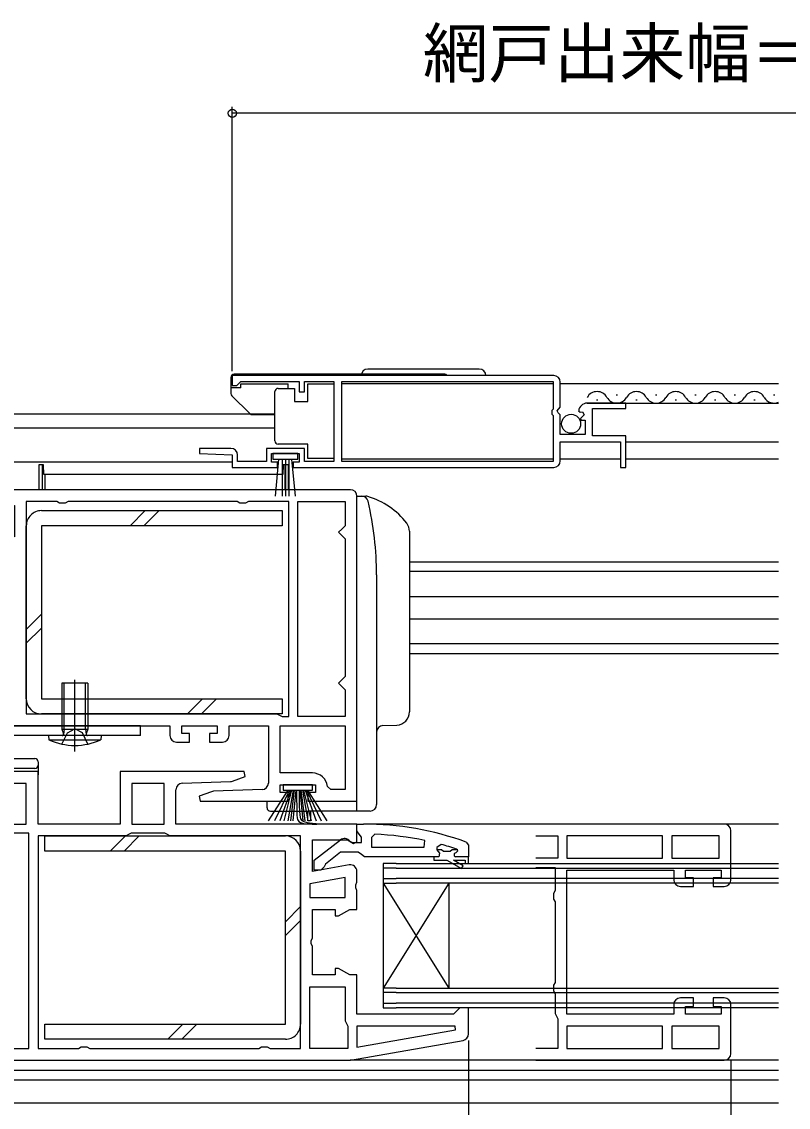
# Model space of a CAD drawing. Units: millimetres, scale not verified. Extents: x -525 to 525, y -785 to 781.
# Drawn here: x -21.6 to 95.2, y -490.4 to -324.9 of the extents above; entities that cross this region are included whole.
import ezdxf
from ezdxf.enums import TextEntityAlignment as Align

# ---------------------------------------------------------------- set-up
doc = ezdxf.new("R2010")
doc.units = ezdxf.units.MM
doc.header["$LTSCALE"] = 4
for name, color, linetype in [('0-2_YKK_11', 7, 'Continuous'), ('0-3_YKK_11E', 7, 'Continuous'), ('0-4_YKK_12', 2, 'Continuous'), ('0-5_YKK_13', 4, 'Continuous'), ('0-7_YKK_D', 6, 'Continuous')]:
    doc.layers.add(name, color=color, linetype=linetype)
doc.styles.add('ＭＳ ゴシック', font='')
doc.styles.get('ＭＳ ゴシック').set_extended_font_data('MS Gothic')

msp = doc.modelspace()

# ---------------------------------------------------------------- linework, layer by layer
at = {"layer": '0-2_YKK_11'}
for p, q in [((2.864, -441.029), (10.241, -440.772)), ((15.034, -441.997), (7.657, -442.254))]:
    msp.add_line(p, q, dxfattribs=at)
for points in [[(59.496, -378.863), (10.496, -378.863), (10.496, -380.363), (11.196, -380.363), (11.496, -380.063), (11.796, -379.763), (20.696, -379.763), (20.696, -381.363), (21.496, -381.363), (21.496, -379.763), (25.996, -379.763), (25.996, -391.963), (21.496, -391.963), (21.496, -389.963), (15.696, -389.963), (15.696, -391.963), (11.296, -391.963), (11.296, -390.963)], [(63.297, -384.245), (63.548, -384.456), (63.867, -384.371), (64.137, -384.839), (63.572, -385.404), (63.679, -385.663), (64.296, -385.663), (64.296, -387.863), (60.496, -387.863), (60.496, -384.863), (60.196, -384.563), (60.043, -384.234), (60.496, -383.694), (60.496, -379.863)], [(60.496, -391.863), (60.496, -388.963), (69.696, -388.963), (69.696, -392.863), (70.496, -392.863), (70.496, -388.063), (65.396, -388.063), (65.396, -383.863), (70.496, -383.863), (70.496, -383.063), (64.592, -383.063)], [(10.296, -389.963), (5.505, -389.963), (5.488, -390.746), (10.496, -390.963), (10.496, -392.863), (17.396, -392.863), (17.396, -392.063), (16.496, -392.063), (16.496, -390.763), (20.696, -390.763), (20.696, -392.063), (19.796, -392.063), (19.796, -392.863), (59.496, -392.863)], [(28.499, -396.263), (-29.501, -396.263), (-29.501, -398.957), (-28.986, -399.243), (-28.057, -398.663), (-22.701, -398.663), (-22.701, -403.47), (-28.327, -402.478)], [(7.35, -442.314), (5.446, -443.007), (5.58, -443.763), (18.999, -443.763), (18.999, -442.463), (17.799, -442.463), (17.799, -441.263), (23.199, -441.263), (23.199, -442.463), (21.999, -442.463), (21.999, -443.763), (29.499, -443.763), (29.499, -397.263)], [(-45.675, -429.235), (-28.501, -432.263), (0.999, -432.263), (0.999, -433.763)], [(1.999, -434.763), (3.999, -434.763), (3.999, -433.463), (2.799, -433.463), (2.799, -432.263), (8.199, -432.263), (8.199, -433.463), (6.999, -433.463), (6.999, -434.763), (8.999, -434.763)], [(9.999, -433.763), (9.999, -432.263), (15.999, -432.263), (15.999, -440.997)], [(17.799, -432.263), (27.699, -432.263), (27.699, -441.963), (25.499, -441.963), (25.002, -441.516)], [(22.715, -439.463), (17.799, -439.463), (17.799, -432.263)], [(10.548, -440.712), (12.452, -440.019), (12.318, -439.263), (-6.601, -439.263), (-6.601, -447.263), (-19.101, -447.263), (-19.101, -439.263), (-29.501, -439.263), (-29.501, -482.263)], [(28.325, -453.478), (22.699, -454.47), (22.699, -449.663), (28.055, -449.663), (28.984, -450.243), (29.499, -449.957), (29.499, -447.263), (1.899, -447.263), (1.899, -442.029)], [(28.397, -449.859), (28.797, -450.059), (30.198, -450.059), (30.198, -449.259), (29.848, -448.782), (29.498, -448.305), (29.498, -447.259), (30.498, -447.259)], [(41.198, -452.259), (30.652, -452.259), (30.175, -451.909), (29.698, -451.559), (26.998, -451.559), (24.695, -453.352), (24.498, -453.754), (23.998, -454.259), (22.998, -454.259), (22.998, -452.782), (26.98, -449.671)], [(32.221, -448.805), (31.698, -449.304), (31.698, -450.759)], [(31.698, -450.759), (39.769, -450.759), (39.872, -449.769)], [(46.168, -450.01), (46.498, -450.48), (46.498, -452.259), (44.598, -452.259)], [(42.33, -450.347), (41.698, -450.829), (41.698, -451.184), (42.073, -451.668), (41.998, -452.259), (41.198, -452.259)], [(44.598, -451.659), (44.898, -451.359), (44.898, -451.351), (44.828, -451.159), (43.992, -451.159), (43.694, -451.421), (42.702, -451.421), (42.404, -451.159), (41.698, -451.159), (41.698, -451.184), (42.073, -451.668), (41.998, -452.259), (41.198, -452.259), (41.198, -452.759), (43.198, -452.759), (45.423, -454.043), (45.673, -453.61), (44.198, -452.759), (45.998, -452.759), (45.998, -453.259), (46.498, -453.259), (46.498, -452.259), (44.598, -452.259)], [(44.598, -451.659), (44.898, -451.359), (44.898, -451.351), (44.828, -451.159), (44.693, -451.067)], [(46.499, -479.25), (46.499, -475.263), (45.199, -475.263), (44.699, -475.763), (44.199, -476.263), (29.499, -476.263), (29.499, -470.263), (28.431, -470.263), (26.699, -469.263), (26.199, -469.263), (26.199, -470.263), (22.699, -470.263), (22.699, -465.887), (22.511, -465.497), (22.511, -465.029), (22.699, -464.638), (22.699, -460.263), (26.199, -460.263), (26.199, -461.263), (26.699, -461.263), (28.431, -460.263), (29.499, -460.263), (29.499, -457.387), (29.311, -456.997), (29.311, -456.529), (29.499, -456.138), (29.499, -454.463)], [(-28.501, -483.263), (28.499, -483.263), (45.673, -480.235)]]:
    msp.add_lwpolyline(points, dxfattribs=at)
for points in [[(59.396, -391.963), (27.196, -391.963), (27.196, -379.763), (59.396, -379.763), (59.396, -383.963), (59.196, -384.163), (59.196, -384.763), (59.396, -384.963)], [(-20.901, -430.463), (17.299, -430.463), (17.699, -430.663), (18.099, -430.863), (19.099, -430.863), (19.099, -398.063), (12.965, -398.063), (12.532, -398.313), (11.666, -398.313), (11.233, -398.063), (-14.535, -398.063), (-14.968, -398.313), (-15.834, -398.313), (-16.267, -398.063), (-20.901, -398.063)], [(20.499, -430.863), (20.499, -398.063), (27.699, -398.063), (27.699, -401.763), (27.199, -402.263), (26.699, -402.763), (27.199, -403.263), (27.699, -403.763), (27.699, -424.763), (27.199, -425.263), (26.699, -425.763), (27.199, -426.263), (27.699, -426.763), (27.699, -430.863)], [(-20.901, -441.063), (-27.701, -441.063), (-27.701, -447.263), (-20.901, -447.263)], [(0.099, -447.263), (0.099, -441.063), (-4.801, -441.063), (-4.801, -447.263)], [(-20.501, -481.463), (-20.501, -448.663), (-27.701, -448.663), (-27.701, -481.463)], [(20.899, -481.463), (20.899, -449.063), (0.999, -449.063), (0.599, -448.863), (0.199, -448.663), (-4.901, -448.663), (-5.301, -448.863), (-5.701, -449.063), (-19.101, -449.063), (-19.101, -481.463), (-12.967, -481.463), (-12.534, -481.213), (-11.668, -481.213), (-11.235, -481.463), (14.533, -481.463), (14.966, -481.213), (15.832, -481.213), (16.265, -481.463)], [(27.699, -455.416), (22.299, -456.368), (22.299, -458.463), (27.699, -458.463)], [(22.299, -481.463), (22.299, -472.063), (27.699, -472.063), (27.699, -477.263), (27.899, -477.663), (28.099, -478.063), (28.099, -481.463)], [(29.499, -481.259), (44.516, -478.611), (44.468, -478.063), (29.499, -478.063)]]:
    msp.add_lwpolyline(points, close=True, dxfattribs=at)
for centre, radius, start, end in [((59.496, -379.863), 1, 0.00001, 89.99999), ((64.592, -384.363), 1.3, 89.99998, 174.7841), ((10.296, -390.963), 1, 0.00001, 89.99999), ((59.496, -391.863), 1, 270.00001, 359.99999), ((28.499, -397.263), 1, 0.00001, 89.99999), ((1.999, -433.763), 1, 180.00001, 269.99999), ((8.999, -433.763), 1, 270.00001, 359.99999), ((22.715, -441.763), 2.3, 6.15065, 89.99999), ((2.899, -442.029), 1, 91.99998, 180), ((10.206, -439.772), 1, 271.99996, 289.99994), ((14.999, -440.997), 1, 272.00001, 0.00003), ((7.692, -443.254), 1, 91.99996, 109.99994), ((30.498, -493.259), 46, 70.08295, 90), ((27.597, -450.459), 1, 36.8699, 128.08673), ((30.135, -496.171), 47.413, 78.14921, 87.47845), ((30.548, -493.259), 44.5, 71.46617, 74.64706), ((44.598, -451.959), 0.3, 89.99999, 270.00001), ((44.598, -451.959), 0.3, 89.99999, 270.00001), ((28.499, -454.463), 1, 360, 99.99998), ((45.499, -479.25), 1, 279.99998, 359.99996)]:
    msp.add_arc(centre, radius, start, end, dxfattribs=at)
at = {"layer": '0-3_YKK_11E'}
for p, q in [((85.5, -447.263), (56.75, -447.263)), ((86.5, -455.763), (86.5, -448.263)), ((86.5, -482.263), (86.5, -474.763)), ((56.75, -483.263), (85.5, -483.263))]:
    msp.add_line(p, q, dxfattribs=at)
for points in [[(56.75, -449.063), (60.1, -449.063), (60.1, -452.463), (56.75, -452.463)], [(56.75, -453.863), (59.7, -453.863), (59.7, -457.397), (59.45, -457.83), (59.45, -458.696), (59.7, -459.129), (59.7, -471.397), (59.45, -471.83), (59.45, -472.696), (59.7, -473.129), (59.7, -476.163), (59.9, -476.563), (60.1, -476.963), (60.1, -481.463), (56.75, -481.463)], [(77.8, -474.763), (77.8, -476.263), (61.5, -476.263), (61.5, -454.263), (77.8, -454.263), (77.8, -455.763)], [(78.8, -456.763), (80.8, -456.763), (80.8, -455.463), (79.6, -455.463), (79.6, -454.263), (85, -454.263), (85, -455.463), (83.8, -455.463), (83.8, -456.763), (85.5, -456.763)], [(85.5, -473.763), (83.8, -473.763), (83.8, -475.063), (85, -475.063), (85, -476.263), (79.6, -476.263), (79.6, -475.063), (80.8, -475.063), (80.8, -473.763), (78.8, -473.763)]]:
    msp.add_lwpolyline(points, dxfattribs=at)
for points in [[(76.1, -449.063), (61.5, -449.063), (61.5, -452.463), (76.1, -452.463)], [(84.7, -449.063), (77.5, -449.063), (77.5, -452.463), (84.7, -452.463)], [(76.1, -478.063), (61.5, -478.063), (61.5, -481.463), (76.1, -481.463)], [(84.7, -478.063), (77.5, -478.063), (77.5, -481.463), (84.7, -481.463)]]:
    msp.add_lwpolyline(points, close=True, dxfattribs=at)
for centre, start, end in [((85.5, -448.263), 0, 90), ((78.8, -455.763), 180, 270), ((85.5, -455.763), 270, 0), ((78.8, -474.763), 90, 180), ((85.5, -474.763), 0, 90), ((85.5, -482.263), 270, 0)]:
    msp.add_arc(centre, 1, start, end, dxfattribs=at)
at = {"layer": '0-4_YKK_12'}
for p, q in [((27.194, -380.063), (59.397, -380.063)), ((60.497, -380.063), (93.749, -380.063)), ((68.995, -381.803), (69.195, -381.803)), ((74.995, -381.803), (75.195, -381.803)), ((80.995, -381.803), (81.195, -381.803)), ((86.995, -381.803), (87.195, -381.803)), ((92.995, -381.803), (93.195, -381.803)), ((64.595, -383.063), (93.749, -383.063)), ((65.995, -382.563), (66.195, -382.563)), ((71.995, -382.563), (72.195, -382.563)), ((77.995, -382.563), (78.195, -382.563)), ((83.995, -382.563), (84.195, -382.563)), ((89.995, -382.563), (90.195, -382.563)), ((16.996, -384.764), (-93.75, -384.764)), ((16.996, -386.861), (-93.75, -386.861)), ((70.499, -388.963), (93.749, -388.963)), ((10.496, -392.063), (-93.75, -392.063)), ((27.194, -391.563), (59.397, -391.563)), ((60.497, -391.563), (69.699, -391.563)), ((70.499, -391.563), (93.749, -391.563)), ((37.499, -407.263), (93.749, -407.263)), ((93.749, -408.763), (37.499, -408.763)), ((37.499, -412.56), (93.749, -412.56)), ((37.499, -415.96), (93.749, -415.96)), ((93.749, -419.763), (37.499, -419.763)), ((37.499, -421.263), (93.749, -421.263)), ((93.749, -447.259), (30.498, -447.259)), ((35.497, -453.261), (93.749, -453.261)), ((35.497, -453.961), (33.497, -453.961)), ((35.497, -453.961), (93.749, -453.961)), ((33.497, -455.561), (35.497, -455.561)), ((33.497, -456.261), (33.497, -472.261)), ((43.497, -456.261), (33.497, -472.261)), ((33.497, -456.261), (43.497, -472.261)), ((93.749, -455.561), (35.497, -455.561)), ((93.749, -456.261), (35.497, -456.261)), ((43.497, -456.261), (43.497, -472.261)), ((35.497, -472.961), (33.497, -472.961)), ((35.497, -472.261), (93.749, -472.261)), ((35.497, -472.961), (93.749, -472.961)), ((33.497, -474.561), (35.497, -474.561)), ((93.749, -474.561), (35.497, -474.561)), ((93.749, -475.261), (35.497, -475.261)), ((93.749, -483.263), (28.473, -483.263)), ((-93.75, -484.763), (93.749, -484.763)), ((-93.75, -486.263), (93.749, -486.263)), ((-93.75, -489.764), (93.749, -489.764))]:
    msp.add_line(p, q, dxfattribs=at)
for points in [[(35.497, -453.261), (33.497, -453.261), (33.497, -456.261), (35.497, -456.261)], [(35.497, -472.261), (33.497, -472.261), (33.497, -475.261), (35.497, -475.261)]]:
    msp.add_lwpolyline(points, dxfattribs=at)
for centre, start, end in [((66.095, -383.021), 29.20254, 150.79746), ((69.095, -381.344), 209.20254, 330.79746), ((72.095, -383.021), 29.20254, 150.79746), ((75.095, -381.344), 209.20254, 330.79746), ((78.095, -383.021), 29.20254, 150.79746), ((81.095, -381.344), 209.20254, 330.79746), ((84.095, -383.021), 29.20254, 150.79746), ((87.095, -381.344), 209.20254, 330.79746), ((90.095, -383.021), 29.20254, 150.79746), ((93.095, -381.344), 209.20254, 292.40122)]:
    msp.add_arc(centre, 1.718, start, end, dxfattribs=at)
at = {"layer": '0-5_YKK_13'}
for p, q in [((42.889, -378.663), (10.796, -378.663)), ((49.149, -378.863), (30.149, -378.863)), ((48.149, -377.863), (31.149, -377.863)), ((10.296, -379.163), (10.296, -381.606)), ((11.796, -380.713), (10.296, -380.713)), ((11.796, -380.113), (18.996, -380.113)), ((11.796, -380.713), (11.796, -380.113)), ((18.996, -380.813), (18.996, -380.113)), ((10.443, -381.959), (13.15, -384.666)), ((17.496, -380.813), (19.996, -380.813)), ((19.996, -380.813), (19.996, -382.813)), ((19.996, -382.813), (21.996, -382.813)), ((13.503, -384.813), (16.996, -384.813)), ((16.996, -388.813), (16.996, -388.313)), ((21.996, -389.313), (17.496, -389.313)), ((17.063, -397.239), (17.599, -391.613)), ((18.099, -391.613), (18.099, -397.263)), ((18.599, -391.613), (18.599, -397.263)), ((19.099, -391.613), (19.099, -397.263)), ((20.135, -397.239), (19.599, -391.613)), ((-19, -392.461), (-19, -396.264)), ((-18.5, -392.461), (-19, -392.461)), ((-18.5, -392.461), (-18.5, -396.264)), ((-18.263, -392.461), (-18.5, -392.461)), ((-18.22, -393.961), (-18.263, -392.461)), ((-18.1, -393.961), (-18.22, -393.961)), ((-18.1, -393.961), (-18.1, -396.264)), ((18.1, -393.961), (-18.1, -393.961)), ((18.1, -393.961), (18.1, -396.264)), ((18.22, -393.961), (18.1, -393.961)), ((18.263, -392.461), (18.22, -393.961)), ((18.5, -392.461), (18.263, -392.461)), ((18.5, -392.461), (18.5, -396.264)), ((19, -392.461), (18.5, -392.461)), ((19, -392.461), (19, -396.264)), ((29.499, -398.263), (29.499, -397.263)), ((29.499, -397.263), (30.86, -397.263)), ((29.499, -444.263), (29.499, -398.263)), ((-5.093, -401.757), (-2.793, -399.457)), ((-2.971, -401.757), (-0.671, -399.457)), ((-20.901, -428.163), (-20.901, -401.757)), ((37.499, -402.601), (37.499, -430.157)), ((32.499, -409.263), (32.499, -444.263)), ((32.499, -409.263), (32.499, -419.563)), ((-20.901, -417.565), (-18.601, -415.265)), ((-20.901, -419.686), (-18.601, -417.386)), ((-13.501, -436.188), (-13.501, -425.249)), ((-15.122, -432.763), (-15.122, -425.763)), ((-11.88, -432.763), (-11.88, -425.763)), ((-11.501, -425.763), (-11.501, -432.763)), ((3.678, -430.463), (5.978, -428.163)), ((5.799, -430.463), (8.099, -428.163)), ((-3.501, -432.263), (-30.073, -432.263)), ((-15.501, -432.763), (-15.242, -433.496)), ((-15.501, -432.763), (-11.501, -432.763)), ((-15.122, -432.763), (-15.233, -433.589)), ((-12.356, -433.335), (-13.501, -432.726)), ((-11.501, -435.05), (-12.356, -433.335)), ((-11.88, -432.763), (-11.769, -433.589)), ((-11.501, -432.763), (-11.759, -433.496)), ((-3.501, -433.763), (-3.501, -432.263)), ((33.464, -432.229), (35.569, -432.156)), ((-3.501, -433.763), (-30.065, -433.763)), ((-9.501, -433.763), (-17.501, -433.763)), ((-17.501, -433.763), (-17.445, -434.406)), ((-17.445, -434.406), (-9.557, -434.406)), ((-9.501, -433.763), (-9.557, -434.406)), ((-31.501, -437.263), (-19.601, -437.263)), ((-19.101, -437.763), (-19.101, -438.263)), ((-19.101, -438.263), (-19.101, -439.763)), ((-19.601, -438.763), (-29.501, -438.763)), ((16.028, -446.763), (18.999, -442.063)), ((19.199, -442.063), (16.941, -446.763)), ((19.399, -442.063), (17.735, -446.763)), ((18.41, -446.763), (19.599, -442.063)), ((19.799, -442.063), (18.967, -446.763)), ((19.405, -446.763), (19.999, -442.063)), ((20.199, -442.063), (19.724, -446.763)), ((20.799, -442.063), (21.275, -446.763)), ((21.593, -446.763), (20.999, -442.063)), ((21.199, -442.063), (22.031, -446.763)), ((22.588, -446.763), (21.399, -442.063)), ((21.599, -442.063), (23.263, -446.763)), ((21.799, -442.063), (24.058, -446.763)), ((24.971, -446.763), (21.999, -442.063)), ((15.799, -444.763), (15.799, -443.763)), ((16.299, -445.263), (21.999, -445.263)), ((29.499, -445.263), (21.999, -445.263)), ((21.999, -446.763), (21.999, -445.263)), ((22.399, -445.263), (22.399, -446.763)), ((29.499, -445.263), (29.499, -444.263)), ((30.901, -445.263), (29.499, -445.263)), ((31.499, -445.263), (30.901, -445.263)), ((22.399, -446.763), (21.999, -446.763)), ((-5.801, -449.063), (-8.101, -451.363)), ((-3.68, -449.063), (-5.98, -451.363)), ((20.899, -451.363), (20.899, -477.769)), ((20.899, -459.84), (18.599, -462.14)), ((20.899, -461.961), (18.599, -464.261)), ((2.969, -477.769), (0.669, -480.069)), ((5.091, -477.769), (2.791, -480.069))]:
    msp.add_line(p, q, dxfattribs=at)
for points in [[(21.996, -382.813), (21.996, -380.113), (25.996, -380.113), (25.996, -391.513)], [(16.996, -388.313), (16.996, -381.813), (16.996, -381.313)], [(25.996, -391.513), (21.996, -391.513), (21.996, -389.313)], [(-18.601, -399.457), (18.099, -399.457), (18.099, -401.757), (-18.601, -401.757)], [(-18.601, -401.757), (-18.601, -428.163), (18.099, -428.163), (18.099, -430.463), (-18.601, -430.463)], [(-11.501, -425.763), (-15.501, -425.763), (-15.501, -432.763)], [(-15.501, -435.05), (-14.646, -433.335), (-13.501, -432.726)], [(20.299, -442.063), (20.302, -443.434), (20.312, -444.501), (20.331, -445.304), (20.361, -445.887), (20.403, -446.29), (20.459, -446.556), (20.621, -446.844), (20.879, -447.027), (21.342, -447.16), (21.689, -447.206), (22.135, -447.239), (22.695, -447.258), (23.385, -447.263)], [(20.699, -442.063), (20.703, -443.43), (20.715, -444.485), (20.738, -445.272), (20.774, -445.834), (20.825, -446.216), (20.894, -446.46), (21.089, -446.712), (21.394, -446.882), (21.902, -447.025), (22.267, -447.087), (22.725, -447.142), (23.288, -447.19), (23.972, -447.231)], [(18.599, -477.769), (18.599, -451.363), (-18.101, -451.363), (-18.101, -449.063), (18.599, -449.063)], [(18.599, -480.069), (-18.101, -480.069), (-18.101, -477.769), (18.599, -477.769)]]:
    msp.add_lwpolyline(points, dxfattribs=at)
for points in [[(16.699, -391.613), (20.499, -391.613), (20.499, -390.763), (16.699, -390.763)], [(18.249, -441.263), (18.249, -442.063), (22.749, -442.063), (22.749, -441.263)]]:
    msp.add_lwpolyline(points, close=True, dxfattribs=at)
msp.add_circle((62.147, -386.213), 1.45, dxfattribs=at)
for centre, radius, start, end in [((10.796, -379.163), 0.5, 90, 180), ((31.149, -378.863), 1, 90, 180), ((42.889, -379.163), 0.5, 36.86934, 90), ((48.149, -378.863), 1, 0, 90), ((10.796, -381.606), 0.5, 180, 225), ((17.496, -381.313), 0.5, 90, 179.99999), ((13.503, -384.313), 0.5, 225, 270), ((17.496, -388.813), 0.5, 180.00005, 270), ((30.215, -398.263), 1, 13.31865, 90), ((30.86, -398.263), 1, 73.81686, 90), ((27.934, -408.347), 11.5, 37.21715, 73.81686), ((-16.251, -409.263), 48.75, 0, 13.31865), ((-18.601, -401.757), 2.3, 89.99985, 179.99999), ((35.499, -402.601), 2, 0, 37.21715), ((32.198, -408.963), 0.3, 0.35477, 0.51609), ((-18.601, -428.163), 2.3, 179.99999, 269.99999), ((35.499, -430.157), 2, 272, 0), ((-15.431, -433.563), 0.2, 270, 19.42185), ((-11.571, -433.563), 0.2, 160.57815, 270), ((33.499, -433.229), 1, 92, 180), ((-13.501, -425.763), 9.5, 245.47227, 294.52773), ((-19.601, -437.763), 0.5, 0, 90), ((-19.601, -438.263), 0.5, 270, 0), ((16.299, -444.763), 0.5, 180, 270), ((31.499, -444.263), 1, 270, 0), ((18.599, -451.363), 2.3, 359.99999, 89.99999), ((18.599, -477.769), 2.3, 269.99985, 359.99999)]:
    msp.add_arc(centre, radius, start, end, dxfattribs=at)
at = {"layer": '0-7_YKK_D'}
for p, q in [((10.499, -378.163), (10.499, -337.863)), ((217.497, -338.863), (10.499, -338.863)), ((46.499, -480.25), (46.499, -630.764)), ((86.5, -483.263), (86.5, -537.763))]:
    msp.add_line(p, q, dxfattribs=at)
msp.add_circle((10.499, -338.863), 0.637, dxfattribs=at)

# ---------------------------------------------------------------- texts
at = {"layer": '0-7_YKK_D', "style": 'ＭＳ ゴシック'}
msp.add_text('網戸出来幅＝W／2－43', height=7.331, dxfattribs=at).set_placement((39.538, -335.556), align=Align.BOTTOM_LEFT)

doc.saveas('drawing.dxf')
